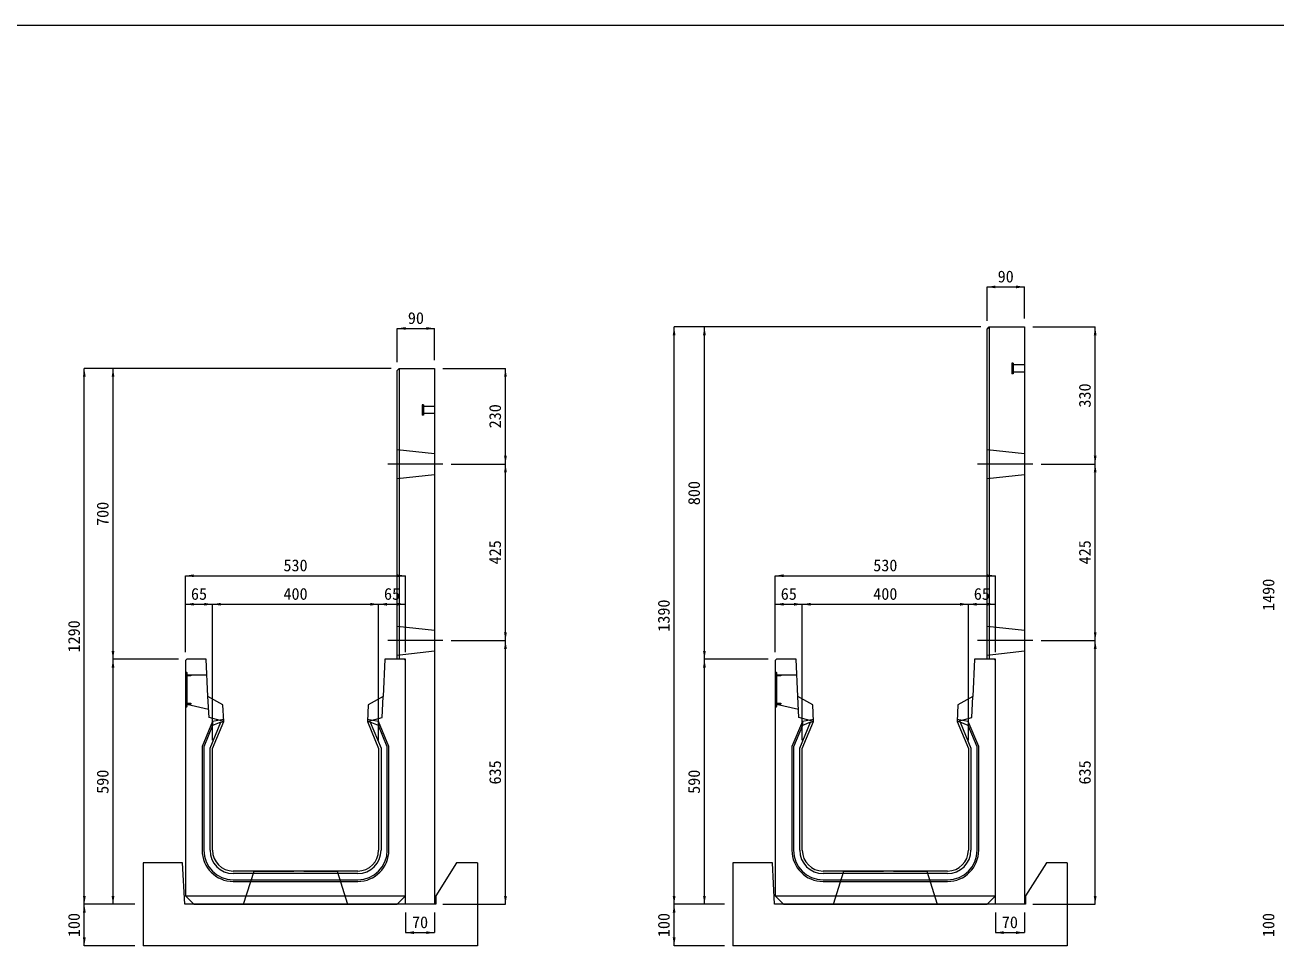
# Model space of a CAD drawing. Units: millimetres at full size. Extents: x -7442 to 51876, y 9625 to 40052.
# Drawn here: x 27223 to 30236, y 36446 to 38673 of the extents above; entities that cross this region are included whole.
import ezdxf
from ezdxf.enums import TextEntityAlignment as Align

# ---------------------------------------------------------------- set-up
doc = ezdxf.new("R2010")
doc.units = ezdxf.units.MM
doc.header["$LTSCALE"] = 16
for name, pattern in [('DASHED', [7.5, 6, -1.5]), ('USER1', [13.5, 7.5, -6]), ('USER2', [285.75, 190.5, -31.75, 31.75, -31.75])]:
    doc.linetypes.add(name, pattern=pattern)
for name, color, linetype, lineweight in [('HOLE', 7, 'DASHED', 9), ('KIJUN', 5, 'Continuous', 9), ('WWAY', 5, 'Continuous', 9), ('寸法線', 7, 'Continuous', 9), ('本体', 2, 'Continuous', 13), ('補助線', 8, 'Continuous', 9), ('ｲﾝｻｰﾄ', 3, 'USER1', 9)]:
    doc.layers.add(name, color=color, linetype=linetype, lineweight=lineweight)
doc.styles.add('ＭＳ ゴシック', font='')
doc.styles.get('ＭＳ ゴシック').set_extended_font_data('MS Gothic')

# ---------------------------------------------------------------- blocks, each defined once
blk = doc.blocks.new('filled_arrow')
at = {"color": 0, "linetype": 'Continuous', "lineweight": -2}
blk.add_solid([(7.5, 1.25), (0, 0), (7.5, -1.25)], dxfattribs=at)

msp = doc.modelspace()

# ---------------------------------------------------------------- linework, layer by layer
at = {"layer": 'HOLE'}
for points in [[(27774.65, 36636.12), (27974.65, 36636.12), (27999.65, 36556.12), (27749.65, 36556.12)], [(29195.36, 36636.12), (29395.36, 36636.12), (29420.36, 36556.12), (29170.36, 36556.12)]]:
    msp.add_lwpolyline(points, close=True, dxfattribs=at)
at = {"layer": 'KIJUN'}
for p, q in [((27674.77, 36996.59), (27674.89, 36986.46)), ((27694.65, 36994.92), (27701.65, 36996.12)), ((28054.64, 36994.92), (28047.65, 36996.12)), ((28074.52, 36996.59), (28074.4, 36986.46)), ((29095.48, 36996.59), (29095.61, 36986.46)), ((29115.36, 36994.92), (29122.36, 36996.12)), ((29475.36, 36994.92), (29468.36, 36996.12)), ((29495.24, 36996.59), (29495.11, 36986.46)), ((28080.65, 36932.32), (28080.65, 36686.12)), ((29501.36, 36932.32), (29501.36, 36686.12)), ((28024.65, 36636.12), (27724.65, 36636.12)), ((28024.65, 36630.12), (27724.65, 36630.12)), ((27724.65, 36615.12), (28024.65, 36615.12)), ((29445.36, 36636.12), (29145.36, 36636.12)), ((29445.36, 36630.12), (29145.36, 36630.12)), ((29145.36, 36615.12), (29445.36, 36615.12)), ((27724.65, 36611.12), (28024.65, 36611.12)), ((29145.36, 36611.12), (29445.36, 36611.12))]:
    msp.add_line(p, q, dxfattribs=at)
at = {"layer": 'KIJUN', "color": 7, "lineweight": 13}
for p, q in [((28024.65, 36636.12), (27724.65, 36636.12)), ((29445.36, 36636.12), (29145.36, 36636.12))]:
    msp.add_line(p, q, dxfattribs=at)
at = {"layer": 'KIJUN', "color": 7}
for p, q in [((27609.65, 36576.12), (28139.65, 36576.12)), ((29030.36, 36576.12), (29560.36, 36576.12))]:
    msp.add_line(p, q, dxfattribs=at)
at = {"layer": 'KIJUN', "color": 7, "lineweight": 13}
for points in [[(27674.65, 36686.12), (27674.65, 36931.12), (27701.65, 36996.12), (27699.65, 37036.12), (27663.65, 37056.12), (27659.65, 37146.12), (27612.65, 37146.12), (27609.65, 37143.12), (27609.65, 36576.12), (27629.65, 36556.12)], [(27629.65, 36556.12), (28119.65, 36556.12), (28139.65, 36576.12), (28139.65, 37143.12), (28136.65, 37146.12), (28089.65, 37146.12), (28085.65, 37056.12), (28049.65, 37036.12), (28047.65, 36996.12), (28074.65, 36931.12), (28074.65, 36686.12)], [(29095.36, 36686.12), (29095.36, 36931.12), (29122.36, 36996.12), (29120.36, 37036.12), (29084.36, 37056.12), (29080.36, 37146.12), (29033.36, 37146.12), (29030.36, 37143.12), (29030.36, 36576.12), (29050.36, 36556.12)], [(29050.36, 36556.12), (29540.36, 36556.12), (29560.36, 36576.12), (29560.36, 37143.12), (29557.36, 37146.12), (29510.36, 37146.12), (29506.36, 37056.12), (29470.36, 37036.12), (29468.36, 36996.12), (29495.36, 36931.12), (29495.36, 36686.12)]]:
    msp.add_lwpolyline(points, dxfattribs=at)
at = {"layer": 'KIJUN', "color": 7, "linetype": 'DASHED', "lineweight": 13}
for points in [[(27701.65, 36996.12), (27666.31, 37006.12), (27663.65, 37056.12)], [(28047.65, 36996.12), (28082.98, 37006.12), (28085.65, 37056.12)], [(29122.36, 36996.12), (29087.03, 37006.12), (29084.36, 37056.12)], [(29468.36, 36996.12), (29503.69, 37006.12), (29506.36, 37056.12)]]:
    msp.add_lwpolyline(points, dxfattribs=at)
at = {"layer": 'KIJUN'}
for points in [[(27701.65, 36996.12), (27701.39, 37001.15), (27674.77, 36996.59), (27649.65, 36936.11), (27649.65, 36686.12)], [(27668.65, 36686.12), (27668.65, 36932.32), (27694.65, 36994.92), (27674.89, 36986.46), (27653.65, 36935.31), (27653.65, 36686.12)], [(27674.65, 36686.12), (27674.65, 36931.12), (27701.65, 36996.12)], [(28099.65, 36686.12), (28099.65, 36936.11), (28074.52, 36996.59), (28047.9, 37001.15), (28047.65, 36996.12), (28074.65, 36931.12), (28074.65, 36686.12)], [(28095.65, 36686.12), (28095.65, 36935.31), (28074.4, 36986.46), (28054.64, 36994.92), (28080.65, 36932.32)], [(29122.36, 36996.12), (29122.11, 37001.15), (29095.48, 36996.59), (29070.36, 36936.11), (29070.36, 36686.12)], [(29089.36, 36686.12), (29089.36, 36932.32), (29115.36, 36994.92), (29095.61, 36986.46), (29074.36, 36935.31), (29074.36, 36686.12)], [(29095.36, 36686.12), (29095.36, 36931.12), (29122.36, 36996.12)], [(29520.36, 36686.12), (29520.36, 36936.11), (29495.24, 36996.59), (29468.61, 37001.15), (29468.36, 36996.12), (29495.36, 36931.12), (29495.36, 36686.12)], [(29516.36, 36686.12), (29516.36, 36935.31), (29495.11, 36986.46), (29475.36, 36994.92), (29501.36, 36932.32)]]:
    msp.add_lwpolyline(points, dxfattribs=at)
for centre, radius, start, end in [((27724.65, 36686.12), 75, 180, 270), ((27724.65, 36686.12), 71, 180, 270), ((27724.65, 36686.12), 56, 180, 270), ((27724.65, 36686.12), 50, 180, 270), ((28024.65, 36686.12), 75, 270, 0), ((28024.65, 36686.12), 50, 270, 0), ((28024.65, 36686.12), 56, 270, 0), ((28024.65, 36686.12), 71, 270, 0), ((29145.36, 36686.12), 75, 180, 270), ((29145.36, 36686.12), 71, 180, 270), ((29145.36, 36686.12), 56, 180, 270), ((29145.36, 36686.12), 50, 180, 270), ((29445.36, 36686.12), 75, 270, 0), ((29445.36, 36686.12), 50, 270, 0), ((29445.36, 36686.12), 56, 270, 0), ((29445.36, 36686.12), 71, 270, 0)]:
    msp.add_arc(centre, radius, start, end, dxfattribs=at)
at = {"layer": 'KIJUN', "color": 7, "lineweight": 13}
for centre, start, end in [((27724.65, 36686.12), 180, 270), ((28024.65, 36686.12), 270, 0), ((29145.36, 36686.12), 180, 270), ((29445.36, 36686.12), 270, 0)]:
    msp.add_arc(centre, 50, start, end, dxfattribs=at)
at = {"layer": 'WWAY', "color": 7, "linetype": 'DASHED', "lineweight": 13}
for points in [[(27609.65, 37116.12), (27612.85, 37114.12), (27612.85, 37032.12), (27609.65, 37030.12)], [(27661.33, 37108.12), (27612.85, 37108.12), (27612.85, 37114.12), (27609.65, 37116.12)], [(29030.36, 37116.12), (29033.56, 37114.12), (29033.56, 37032.12), (29030.36, 37030.12)], [(29082.05, 37108.12), (29033.56, 37108.12), (29033.56, 37114.12), (29030.36, 37116.12)], [(27609.65, 37030.12), (27612.85, 37032.12), (27612.85, 37038.12), (27665.25, 37026.12)], [(29030.36, 37030.12), (29033.56, 37032.12), (29033.56, 37038.12), (29085.96, 37026.12)]]:
    msp.add_lwpolyline(points, dxfattribs=at)
at = {"layer": 'WWAY'}
for points in [[(27610.85, 37113.12), (27612.85, 37113.12), (27612.85, 37033.12), (27610.85, 37033.12)], [(27612.85, 37108.12), (27622.85, 37108.12), (27622.85, 37106.12), (27612.85, 37106.12)], [(29031.56, 37113.12), (29033.56, 37113.12), (29033.56, 37033.12), (29031.56, 37033.12)], [(29033.56, 37108.12), (29043.56, 37108.12), (29043.56, 37106.12), (29033.56, 37106.12)], [(27612.85, 37040.12), (27622.85, 37040.12), (27622.85, 37038.12), (27612.85, 37038.12)], [(29033.56, 37040.12), (29043.56, 37040.12), (29043.56, 37038.12), (29033.56, 37038.12)]]:
    msp.add_lwpolyline(points, close=True, dxfattribs=at)
at = {"layer": '寸法線'}
for p, q in [((29540.36, 38042.56), (29630.36, 38042.56)), ((29540.36, 37961.12), (29540.36, 38042.56)), ((29630.36, 37966.12), (29630.36, 38042.56)), ((28119.65, 37942.56), (28209.65, 37942.56)), ((28119.65, 37861.12), (28119.65, 37942.56)), ((28209.65, 37866.12), (28209.65, 37942.56)), ((28786.63, 36556.12), (28786.63, 37946.12)), ((29525.36, 37946.12), (28786.63, 37946.12)), ((28859.58, 37146.12), (28859.58, 37946.12)), ((29525.36, 37946.12), (28859.58, 37946.12)), ((29650.36, 37946.12), (29800.87, 37946.12)), ((29800.87, 37616.12), (29800.87, 37946.12)), ((27365.91, 36556.12), (27365.91, 37846.12)), ((28104.65, 37846.12), (27365.91, 37846.12)), ((27434.99, 37146.12), (27434.99, 37846.12)), ((28104.65, 37846.12), (27434.99, 37846.12)), ((28229.65, 37846.12), (28380.3, 37846.12)), ((28380.3, 37616.12), (28380.3, 37846.12)), ((28249.65, 37616.12), (28380.3, 37616.12)), ((28249.65, 37616.12), (28380.3, 37616.12)), ((28380.3, 37191.12), (28380.3, 37616.12)), ((29670.36, 37616.12), (29800.87, 37616.12)), ((29670.36, 37616.12), (29800.87, 37616.12)), ((29800.87, 37191.12), (29800.87, 37616.12)), ((27609.65, 37347.13), (28139.65, 37347.13)), ((27609.65, 37163.12), (27609.65, 37347.13)), ((28139.65, 37163.12), (28139.65, 37347.13)), ((29030.36, 37347.13), (29560.36, 37347.13)), ((29030.36, 37163.12), (29030.36, 37347.13)), ((29560.36, 37163.12), (29560.36, 37347.13)), ((27609.65, 37278.46), (27674.65, 37278.46)), ((27609.65, 37163.12), (27609.65, 37278.46)), ((27674.65, 37278.46), (28074.65, 37278.46)), ((27674.65, 36951.12), (27674.65, 37278.46)), ((27674.65, 36951.12), (27674.65, 37278.46)), ((28074.65, 36951.12), (28074.65, 37278.46)), ((28074.65, 37278.46), (28139.65, 37278.46)), ((28074.65, 36951.12), (28074.65, 37278.46)), ((28139.65, 37163.12), (28139.65, 37278.46)), ((29030.36, 37278.46), (29095.36, 37278.46)), ((29030.36, 37163.12), (29030.36, 37278.46)), ((29095.36, 37278.46), (29495.36, 37278.46)), ((29095.36, 36951.12), (29095.36, 37278.46)), ((29095.36, 36951.12), (29095.36, 37278.46)), ((29495.36, 36951.12), (29495.36, 37278.46)), ((29495.36, 37278.46), (29560.36, 37278.46)), ((29495.36, 36951.12), (29495.36, 37278.46)), ((29560.36, 37163.12), (29560.36, 37278.46)), ((28249.65, 37191.12), (28380.3, 37191.12)), ((28249.65, 37191.12), (28380.3, 37191.12)), ((28380.3, 36556.12), (28380.3, 37191.12)), ((29670.36, 37191.12), (29800.87, 37191.12)), ((29670.36, 37191.12), (29800.87, 37191.12)), ((29800.87, 36556.12), (29800.87, 37191.12)), ((27434.99, 36556.12), (27434.99, 37146.12)), ((27592.65, 37146.12), (27434.99, 37146.12)), ((27592.65, 37146.12), (27434.99, 37146.12)), ((28859.58, 36556.12), (28859.58, 37146.12)), ((29013.36, 37146.12), (28859.58, 37146.12)), ((29013.36, 37146.12), (28859.58, 37146.12)), ((27487.65, 36556.12), (27365.91, 36556.12)), ((27365.91, 36456.12), (27365.91, 36556.12)), ((27487.65, 36556.12), (27365.91, 36556.12)), ((27487.65, 36556.12), (27434.99, 36556.12)), ((28229.65, 36556.12), (28380.3, 36556.12)), ((28908.36, 36556.12), (28786.63, 36556.12)), ((28786.63, 36456.12), (28786.63, 36556.12)), ((28907.36, 36556.12), (28786.63, 36556.12)), ((28908.36, 36556.12), (28859.58, 36556.12)), ((29650.36, 36556.12), (29800.87, 36556.12)), ((28139.65, 36536.12), (28139.65, 36487.86)), ((28209.65, 36536.12), (28209.65, 36487.86)), ((29560.36, 36536.12), (29560.36, 36487.86)), ((29630.36, 36536.12), (29630.36, 36487.86)), ((28139.65, 36487.86), (28209.65, 36487.86)), ((29560.36, 36487.86), (29630.36, 36487.86)), ((27487.65, 36456.12), (27365.91, 36456.12)), ((28908.36, 36456.12), (28786.63, 36456.12))]:
    msp.add_line(p, q, dxfattribs=at)
at = {"layer": '寸法線', "linetype": 'USER2'}
for p, q in [((28229.65, 37616.12), (28096.71, 37616.12)), ((29650.36, 37616.12), (29517.42, 37616.12)), ((28229.65, 37191.12), (28096.71, 37191.12)), ((29650.36, 37191.12), (29517.42, 37191.12))]:
    msp.add_line(p, q, dxfattribs=at)
at = {"layer": '本体'}
for p, q in [((29540.36, 37941.12), (29545.36, 37946.12)), ((29540.36, 37146.12), (29540.36, 37941.12)), ((29545.36, 37946.12), (29630.36, 37946.12)), ((29630.36, 37946.12), (29630.36, 36556.12)), ((28119.65, 37841.12), (28124.65, 37846.12)), ((28119.65, 37146.12), (28119.65, 37841.12)), ((28124.65, 37846.12), (28209.65, 37846.12)), ((28209.65, 37846.12), (28209.65, 36556.12)), ((28139.65, 37146.12), (28119.65, 37146.12)), ((28139.65, 36556.12), (28139.65, 37146.12)), ((29560.36, 37146.12), (29540.36, 37146.12)), ((29560.36, 36556.12), (29560.36, 37146.12)), ((27507.65, 36656.12), (27507.65, 36456.12)), ((27602.64, 36656.12), (27507.65, 36656.12)), ((27607.65, 36556.12), (27602.64, 36656.12)), ((28262.65, 36656.12), (28212.65, 36576.13)), ((28312.65, 36656.12), (28262.65, 36656.12)), ((28312.65, 36656.12), (28312.65, 36456.12)), ((28928.36, 36656.12), (28928.36, 36456.12)), ((29023.36, 36656.12), (28928.36, 36656.12)), ((29028.36, 36556.12), (29023.36, 36656.12)), ((29683.36, 36656.12), (29633.36, 36576.13)), ((29733.36, 36656.12), (29683.36, 36656.12)), ((29733.36, 36656.12), (29733.36, 36456.12)), ((28212.65, 36556.12), (27607.65, 36556.12)), ((28209.65, 36556.12), (28139.65, 36556.12)), ((28212.65, 36576.13), (28212.65, 36556.12)), ((29633.36, 36556.12), (29028.36, 36556.12)), ((29630.36, 36556.12), (29560.36, 36556.12)), ((29633.36, 36576.13), (29633.36, 36556.12)), ((28312.65, 36456.12), (27507.65, 36456.12)), ((29733.36, 36456.12), (28928.36, 36456.12))]:
    msp.add_line(p, q, dxfattribs=at)
at = {"layer": '本体', "color": 4, "lineweight": 5}
for p, q in [((29545.36, 37946.12), (29545.36, 37146.12)), ((28124.65, 37846.12), (28124.65, 37146.12))]:
    msp.add_line(p, q, dxfattribs=at)
at = {"layer": '本体', "linetype": 'USER1', "lineweight": 9}
for p, q in [((28119.65, 37651.12), (28209.65, 37641.12)), ((29540.36, 37651.12), (29630.36, 37641.12)), ((28119.65, 37581.12), (28209.65, 37591.12)), ((29540.36, 37581.12), (29630.36, 37591.12)), ((28119.65, 37226.12), (28209.65, 37216.12)), ((29540.36, 37226.12), (29630.36, 37216.12)), ((28119.65, 37156.12), (28209.65, 37166.12)), ((29540.36, 37156.12), (29630.36, 37166.12))]:
    msp.add_line(p, q, dxfattribs=at)
at = {"layer": '補助線', "color": 1, "lineweight": 13}
msp.add_lwpolyline([(20374.36, 38673.09), (33502.72, 38673.09), (33502.72, 30881.96), (20374.36, 30881.96)], close=True, dxfattribs=at)
at = {"layer": 'ｲﾝｻｰﾄ'}
for p, q in [((29600.36, 37858.62), (29600.36, 37833.62)), ((29603.36, 37858.62), (29600.36, 37858.62)), ((29603.36, 37858.62), (29603.36, 37833.62)), ((29630.36, 37854.62), (29603.36, 37854.62)), ((29630.36, 37854.62), (29630.36, 37837.62)), ((29603.36, 37833.62), (29600.36, 37833.62)), ((29630.36, 37837.62), (29603.36, 37837.62)), ((28179.64, 37758.62), (28179.64, 37733.62)), ((28182.65, 37758.62), (28179.64, 37758.62)), ((28182.65, 37758.62), (28182.65, 37733.62)), ((28182.65, 37733.62), (28179.64, 37733.62)), ((28209.65, 37754.62), (28182.65, 37754.62)), ((28209.65, 37737.62), (28182.65, 37737.62)), ((28209.65, 37754.62), (28209.65, 37737.62))]:
    msp.add_line(p, q, dxfattribs=at)

# ---------------------------------------------------------------- block references
at = {"layer": '寸法線', "xscale": 2.67, "yscale": 2.67}
for p in [(29540.36, 38042.56), (28119.65, 37942.56), (27609.65, 37347.13), (29030.36, 37347.13), (27609.65, 37278.46), (27674.65, 37278.46), (28074.65, 37278.46), (29030.36, 37278.46), (29095.36, 37278.46), (29495.36, 37278.46), (28139.65, 36487.86), (29560.36, 36487.86)]:
    msp.add_blockref('filled_arrow', p, dxfattribs=at)
for p, rotation in [((29630.36, 38042.56), 180), ((28209.65, 37942.56), 180), ((28786.63, 37946.12), 270), ((28859.58, 37946.12), 270), ((29800.87, 37946.12), 270), ((27365.91, 37846.12), 270), ((27434.99, 37846.12), 270), ((28380.3, 37846.12), 270), ((28380.3, 37616.12), 90), ((28380.3, 37616.12), 270), ((29800.87, 37616.12), 90), ((29800.87, 37616.12), 270), ((28139.65, 37347.13), 180), ((29560.36, 37347.13), 180), ((27674.65, 37278.46), 180), ((28074.65, 37278.46), 180), ((28139.65, 37278.46), 180), ((29095.36, 37278.46), 180), ((29495.36, 37278.46), 180), ((29560.36, 37278.46), 180), ((28380.3, 37191.12), 90), ((28380.3, 37191.12), 270), ((29800.87, 37191.12), 90), ((29800.87, 37191.12), 270), ((27434.99, 37146.12), 90), ((28859.58, 37146.12), 90), ((27434.99, 37146.12), 270), ((28859.58, 37146.12), 270), ((27365.91, 36556.12), 90), ((27365.91, 36556.12), 270), ((27434.99, 36556.12), 90), ((28380.3, 36556.12), 90), ((28786.63, 36556.12), 90), ((28786.63, 36556.12), 270), ((28859.58, 36556.12), 90), ((29800.87, 36556.12), 90), ((27365.91, 36456.12), 90), ((28209.65, 36487.86), 180), ((28786.63, 36456.12), 90), ((29630.36, 36487.86), 180)]:
    msp.add_blockref('filled_arrow', p, dxfattribs=dict(at, rotation=rotation))

# ---------------------------------------------------------------- texts
at = {"layer": '寸法線', "style": 'ＭＳ ゴシック'}
for s, p in [('90', (29585.36, 38067.56)), ('90', (28164.65, 37967.56)), ('530', (27874.65, 37372.13)), ('530', (29295.36, 37372.13)), ('65', (27642.15, 37303.46)), ('400', (27874.65, 37303.46)), ('65', (28107.15, 37303.46)), ('65', (29062.86, 37303.46)), ('400', (29295.36, 37303.46)), ('65', (29527.86, 37303.46)), ('70', (28174.65, 36512.86)), ('70', (29595.36, 36512.86))]:
    msp.add_text(s, height=28.48, dxfattribs=at).set_placement(p, align=Align.MIDDLE_CENTER)
for s, p in [('330', (29775.87, 37781.12)), ('230', (28355.3, 37731.12)), ('800', (28834.58, 37546.12)), ('700', (27409.99, 37496.12)), ('425', (28355.3, 37403.62)), ('425', (29775.87, 37403.62)), ('1490', (30218.2, 37301.12)), ('1390', (28761.63, 37251.12)), ('1290', (27340.91, 37201.12)), ('635', (28355.3, 36873.62)), ('635', (29775.87, 36873.62)), ('590', (27409.99, 36851.12)), ('590', (28834.58, 36851.12)), ('100', (27340.91, 36506.12)), ('100', (28761.63, 36506.12)), ('100', (30218.2, 36506.12))]:
    msp.add_text(s, height=28.48, rotation=90, dxfattribs=at).set_placement(p, align=Align.MIDDLE_CENTER)

doc.saveas('drawing.dxf')
